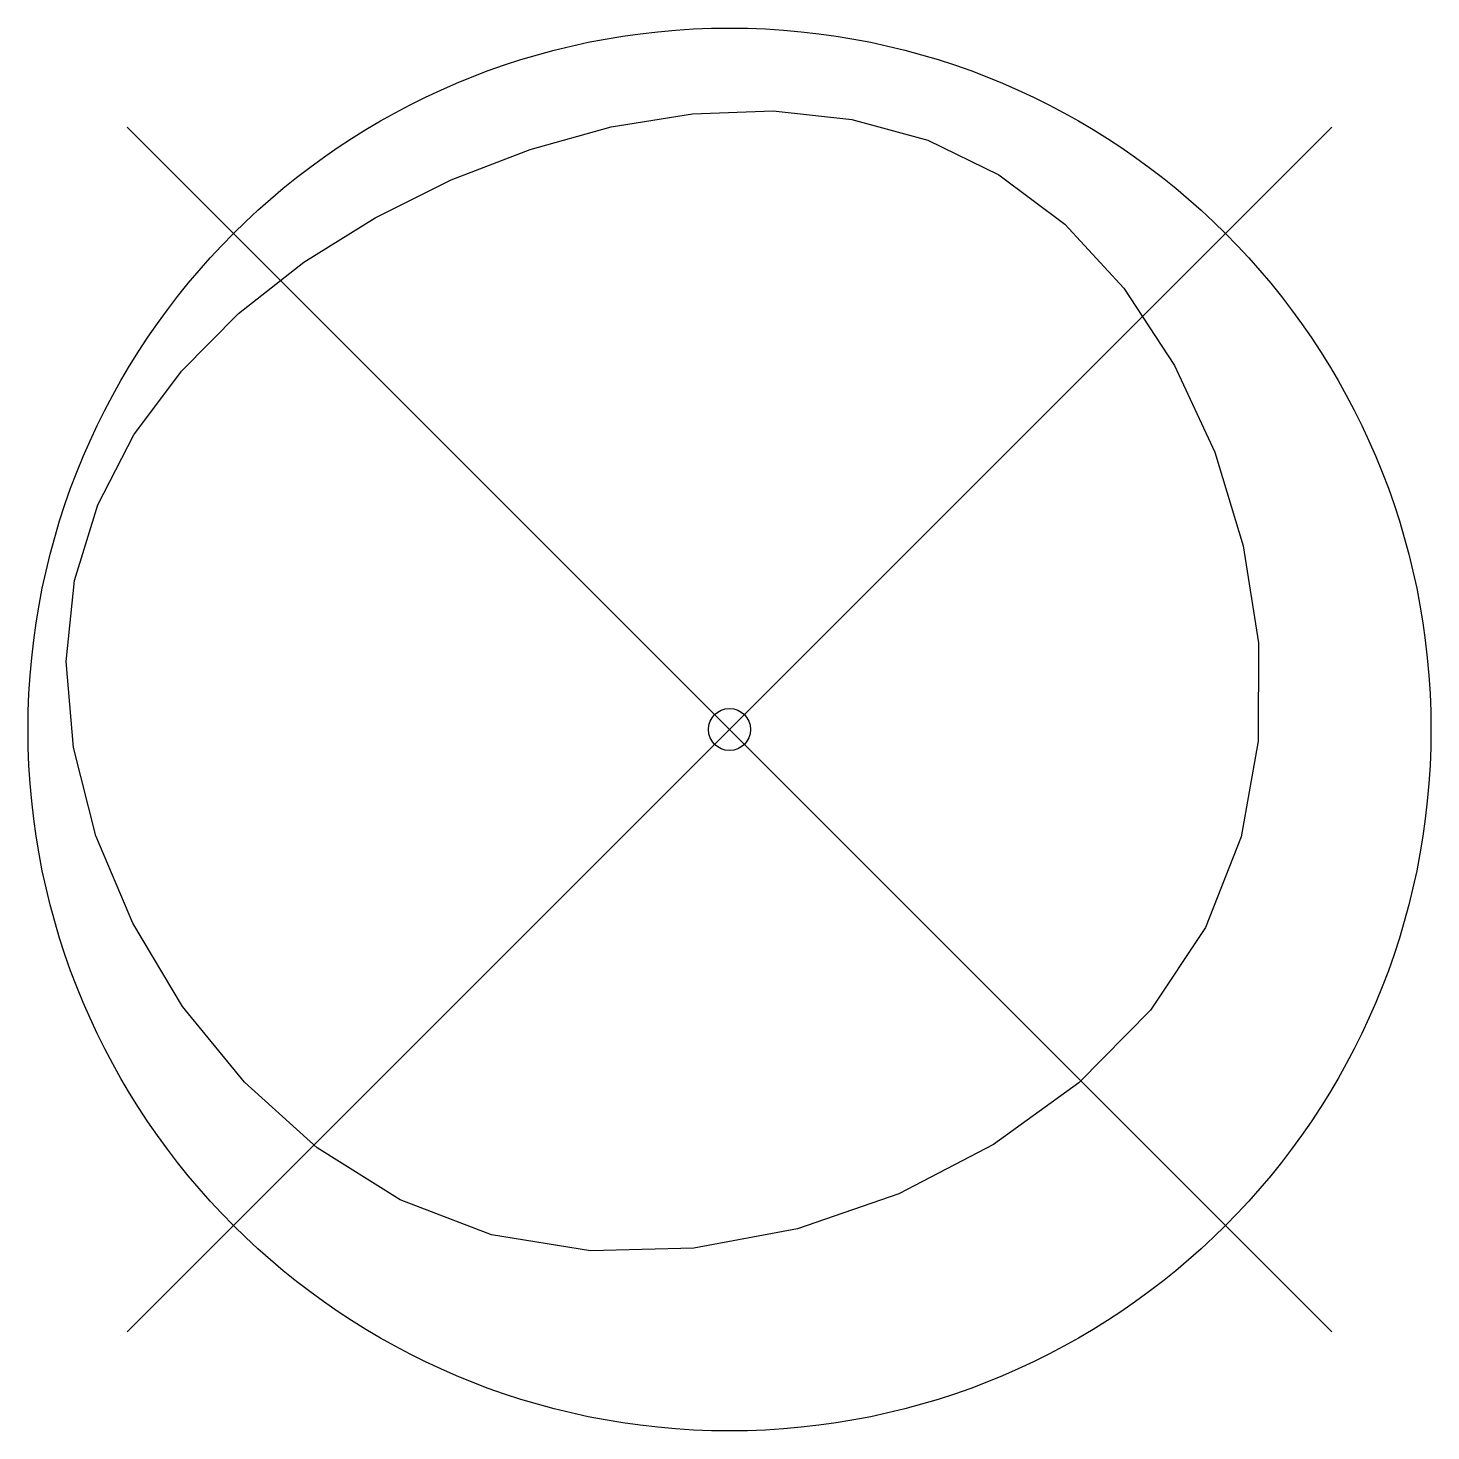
# Model space of a CAD drawing. Header units: metres. Extents: x -5 to 5, y -5 to 5.
import ezdxf

# ---------------------------------------------------------------- set-up
doc = ezdxf.new("R2010")
doc.units = ezdxf.units.M
doc.header["$LTSCALE"] = 0.2

msp = doc.modelspace()

# ---------------------------------------------------------------- linework, layer by layer
at = {"lineweight": -3}
for p, q in [((-4.293, 4.293), (4.293, -4.293)), ((4.293, 4.293), (-4.293, -4.293))]:
    msp.add_line(p, q, dxfattribs=at)
msp.add_lwpolyline([(2.39, 3.603), (2.811, 3.145), (3.171, 2.595), (3.459, 1.977), (3.662, 1.31), (3.77, 0.617), (3.768, -0.082), (3.647, -0.765), (3.393, -1.411), (3, -2), (2.489, -2.519), (1.882, -2.959), (1.206, -3.309), (0.485, -3.559), (-0.255, -3.698), (-0.991, -3.716), (-1.696, -3.602), (-2.348, -3.352), (-2.938, -2.982), (-3.457, -2.515), (-3.898, -1.974), (-4.254, -1.381), (-4.516, -0.758), (-4.676, -0.129), (-4.729, 0.485), (-4.668, 1.063), (-4.502, 1.602), (-4.245, 2.1), (-3.906, 2.555), (-3.499, 2.966), (-3.035, 3.331), (-2.526, 3.648), (-1.984, 3.917), (-1.42, 4.135), (-0.844, 4.295), (-0.264, 4.389), (0.311, 4.41), (0.873, 4.349), (1.413, 4.2), (1.921, 3.953)], close=True)
for radius in [5, 0.15]:
    msp.add_circle((0, 0), radius)

doc.saveas('drawing.dxf')
